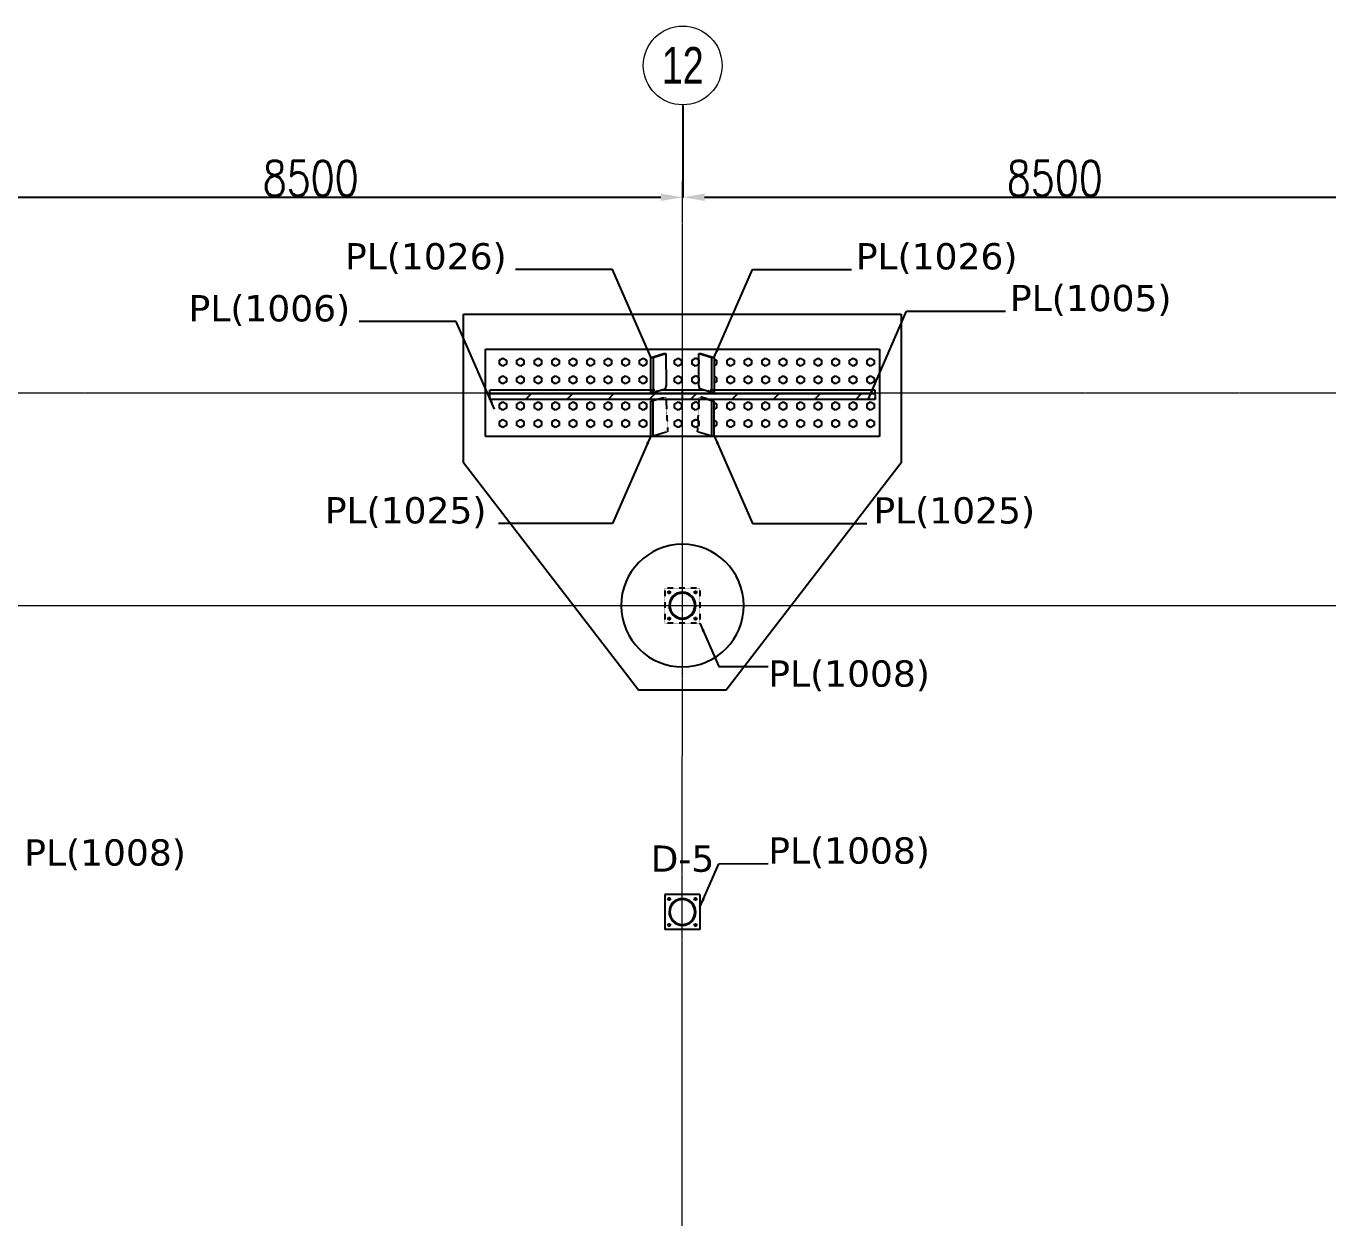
# Model space of a CAD drawing. Header units: millimetres. Extents: x -9024 to 102491, y -15825 to 35267.
# Drawn here: x 51843 to 66716, y 20935 to 34550 of the extents above; entities that cross this region are included whole.
import ezdxf
from ezdxf.enums import TextEntityAlignment as Align

# ---------------------------------------------------------------- set-up
doc = ezdxf.new("R2010")
doc.units = ezdxf.units.MM
for name, pattern in [('ACAD_ISO02W100', [15, 12, -3]), ('DXK_LINE_DOT2', [3.9198, 1.9599, -1.9599]), ('Grid Line', [3.33375, 1.905, -0.47625, 0.47625, -0.47625])]:
    doc.linetypes.add(name, pattern=pattern)
doc.layers.add('COTAS', color=8, linetype='Continuous')
doc.layers.add('TEXTO GENERAL', color=3, linetype='Continuous')
doc.layers.add('E_EJES', color=8, linetype='Continuous', lineweight=9)
doc.layers.add('E_EJES-1', color=8, linetype='Grid Line', lineweight=9)
doc.styles.add('CNI_COTAS', font='romans.shx', dxfattribs={"width": 0.8})
doc.styles.add('Swis721 LtCn BT_1', font='swisscl.ttf', dxfattribs={"height": 0.42})
doc.styles.add('TEXTO GENERAL', font='verdana.ttf', dxfattribs={"height": 0.9})
doc.dimstyles.new('1.3', dxfattribs={"dimscale": 0, "dimtxt": 25, "dimasz": 100, "dimexe": 4, "dimexo": 4, "dimgap": 9, "dimtad": 1, "dimdec": 0, "dimzin": 4, "dimdsep": 46, "dimtxsty": 'CNI_COTAS', "dimcen": 0, "dimclrd": 256, "dimclrt": 3, "dimadec": 0, "dimazin": 0, "dimtfac": 1, "dimtdec": 0, "dimtmove": 2, "dimatfit": 0, "dimfxl": 0.05, "dimtolj": 1, "dimtzin": 0, "dimarcsym": 0})
doc.dimstyles.new('1.5', dxfattribs={"dimscale": 0, "dimtxt": 400, "dimasz": 250, "dimexe": 4, "dimexo": 4, "dimgap": 15, "dimtad": 1, "dimdec": 0, "dimzin": 4, "dimdsep": 46, "dimtxsty": 'CNI_COTAS', "dimcen": 0, "dimclrd": 256, "dimclrt": 3, "dimadec": 0, "dimazin": 0, "dimtfac": 1, "dimtdec": 0, "dimtmove": 2, "dimatfit": 0, "dimfxl": 0.05, "dimtolj": 1, "dimtzin": 0, "dimarcsym": 0})

# ---------------------------------------------------------------- blocks, each defined once
blk = doc.blocks.new('Grid - CNI_NOMBRE EJES-372759-_26_00m_LOC COLUMNAS Y MUROS PISO 7')
at = {"layer": 'E_EJES'}
blk.add_circle((0, 0), 0.003, dxfattribs=at)
blk = doc.blocks.new('*D567')
at = {"layer": 'COTAS', "color": 0, "lineweight": -2, "transparency": 16777216}
for p, q in [((50845, 33646), (50845, 32590)), ((59345, 33641), (59345, 32590))]:
    blk.add_line(p, q, dxfattribs=at)
at = {"layer": 'COTAS', "lineweight": -2, "transparency": 16777216}
blk.add_line((51095, 32594), (59095, 32594), dxfattribs=at)
at = {"layer": 'COTAS', "transparency": 16777216}
for points in [[(51095, 32636), (51095, 32552), (50845, 32594)], [(59095, 32636), (59095, 32552), (59345, 32594)]]:
    blk.add_solid(points, dxfattribs=at)
at = {"layer": 'Defpoints', "color": 0, "transparency": 16777216}
for p in [(50845, 33650), (59345, 33645), (59345, 32594)]:
    blk.add_point(p, dxfattribs=at)
at = {"layer": 'COTAS', "color": 3, "transparency": 16777216, "insert": (55095, 32809), "char_height": 400, "attachment_point": 5, "style": 'CNI_COTAS'}
blk.add_mtext('\\A1;8500', dxfattribs=at)
blk = doc.blocks.new('*D568')
at = {"layer": 'COTAS', "color": 0, "lineweight": -2, "transparency": 16777216}
for p, q in [((59345, 33641), (59345, 32590)), ((67845, 33646), (67845, 32590))]:
    blk.add_line(p, q, dxfattribs=at)
at = {"layer": 'COTAS', "lineweight": -2, "transparency": 16777216}
blk.add_line((59595, 32594), (67595, 32594), dxfattribs=at)
at = {"layer": 'COTAS', "transparency": 16777216}
for points in [[(59595, 32636), (59595, 32552), (59345, 32594)], [(67595, 32636), (67595, 32552), (67845, 32594)]]:
    blk.add_solid(points, dxfattribs=at)
at = {"layer": 'Defpoints', "color": 0, "transparency": 16777216}
for p in [(59345, 33645), (67845, 33650), (67845, 32594)]:
    blk.add_point(p, dxfattribs=at)
at = {"layer": 'COTAS', "color": 3, "transparency": 16777216, "insert": (63595, 32809), "char_height": 400, "attachment_point": 5, "style": 'CNI_COTAS'}
blk.add_mtext('\\A1;8500', dxfattribs=at)

msp = doc.modelspace()

# ---------------------------------------------------------------- hatches: boundary and pattern name
at = {"linetype": 'Continuous'}
h = msp.add_hatch(dxfattribs=at)
h.set_pattern_fill('', scale=105, style=0, pattern_type=0)
h.set_pattern_definition([(45, (57141.58, 30348.73), (-235.732, 235.732), [])])
h.paths.add_polyline_path([(61541.6, 30348.7), (57141.6, 30348.7), (57141.6, 30338.3), (57143.9, 30284.5), (61539.2, 30284.5), (61541.6, 30338.3)])
h = msp.add_hatch(dxfattribs=at)
h.set_pattern_fill('', scale=105, style=0, pattern_type=0)
h.set_pattern_definition([(45, (59490.95, 27959.75), (-235.73, 235.73), [])])
h.paths.add_polyline_path([(59493.9, 27930), (59490.9, 27959.8), (59482.3, 27988.4), (59468.2, 28014.7), (59449.2, 28037.8), (59426.1, 28056.8), (59399.7, 28070.9), (59371.1, 28079.6), (59341.4, 28082.5), (59311.6, 28079.6), (59283, 28070.9), (59256.7, 28056.8), (59233.5, 28037.8), (59214.6, 28014.7), (59200.5, 27988.4), (59191.8, 27959.8), (59188.9, 27930), (59191.8, 27900.2), (59200.5, 27871.6), (59214.6, 27845.3), (59233.5, 27822.2), (59256.7, 27803.2), (59283, 27789.1), (59311.6, 27780.4), (59341.4, 27777.5), (59371.1, 27780.4), (59399.7, 27789.1), (59426.1, 27803.2), (59449.2, 27822.2), (59468.2, 27845.3), (59482.3, 27871.6), (59490.9, 27900.2)])
h.paths.add_polyline_path([(59473, 27875.5), (59459.9, 27850.8), (59442.1, 27829.2), (59420.5, 27811.5), (59395.9, 27798.3), (59369.2, 27790.2), (59341.4, 27787.5), (59313.6, 27790.2), (59286.8, 27798.3), (59262.2, 27811.5), (59240.6, 27829.2), (59222.9, 27850.8), (59209.7, 27875.5), (59201.6, 27902.2), (59198.9, 27930), (59201.6, 27957.8), (59209.7, 27984.5), (59222.9, 28009.2), (59240.6, 28030.8), (59262.2, 28048.5), (59286.8, 28061.7), (59313.6, 28069.8), (59341.4, 28072.5), (59369.2, 28069.8), (59395.9, 28061.7), (59420.5, 28048.5), (59442.1, 28030.8), (59459.9, 28009.2), (59473, 27984.5), (59481.1, 27957.8), (59483.9, 27930), (59481.1, 27902.2)])
h = msp.add_hatch(color=96, dxfattribs=at)
h.paths.add_polyline_path([(59493.8, 24430), (59490.9, 24459.8), (59482.2, 24488.4), (59468.1, 24514.7), (59449.1, 24537.8), (59426, 24556.8), (59399.6, 24570.9), (59371, 24579.6), (59341.3, 24582.5), (59311.5, 24579.6), (59282.9, 24570.9), (59256.6, 24556.8), (59233.4, 24537.8), (59214.5, 24514.7), (59200.4, 24488.4), (59191.7, 24459.8), (59188.8, 24430), (59191.7, 24400.2), (59200.4, 24371.6), (59214.5, 24345.3), (59233.4, 24322.2), (59256.6, 24303.2), (59282.9, 24289.1), (59311.5, 24280.4), (59341.3, 24277.5), (59371, 24280.4), (59399.6, 24289.1), (59426, 24303.2), (59449.1, 24322.2), (59468.1, 24345.3), (59482.2, 24371.6), (59490.9, 24400.2)])
h.paths.add_polyline_path([(59472.9, 24375.5), (59459.8, 24350.8), (59442, 24329.2), (59420.4, 24311.5), (59395.8, 24298.3), (59369.1, 24290.2), (59341.3, 24287.5), (59313.5, 24290.2), (59286.7, 24298.3), (59262.1, 24311.5), (59240.5, 24329.2), (59222.8, 24350.8), (59209.6, 24375.5), (59201.5, 24402.2), (59198.8, 24430), (59201.5, 24457.8), (59209.6, 24484.5), (59222.8, 24509.2), (59240.5, 24530.8), (59262.1, 24548.5), (59286.7, 24561.7), (59313.5, 24569.8), (59341.3, 24572.5), (59369.1, 24569.8), (59395.8, 24561.7), (59420.4, 24548.5), (59442, 24530.8), (59459.8, 24509.2), (59472.9, 24484.5), (59481, 24457.8), (59483.8, 24430), (59481, 24402.2)])

# ---------------------------------------------------------------- linework, layer by layer
at = {"color": 2, "linetype": 'Continuous'}
for p, q in [((56841.6, 29560), (56841.6, 31260)), ((56841.6, 31260), (61841.2, 31260)), ((61841.2, 31260), (61841.2, 29560)), ((57091.6, 29860), (57091.6, 30860)), ((57091.6, 30860), (61591.6, 30860)), ((58979.2, 30764.9), (59129.3, 30808.7)), ((59005.3, 30765.5), (59153.2, 30808.7)), ((59129.3, 30808.7), (59153.2, 30808.7)), ((59153.2, 30808.7), (59154, 30448.7)), ((59528.8, 30448.7), (59529.5, 30808.7)), ((59529.5, 30808.7), (59553.5, 30808.7)), ((59529.5, 30808.7), (59677.4, 30765.5)), ((59553.5, 30808.7), (59703.5, 30764.9)), ((61591.6, 30860), (61591.6, 29860)), ((58979.2, 30764.9), (59005.3, 30765.5)), ((58979.3, 30364.4), (58979.2, 30764.9)), ((59005.3, 30765.5), (59005.5, 30365.1)), ((59677.3, 30365.1), (59677.4, 30765.5)), ((59677.4, 30765.5), (59703.5, 30764.9)), ((59703.5, 30764.9), (59703.4, 30364.4)), ((57141.6, 30348.7), (57141.6, 30391.9)), ((58979.3, 30391.9), (57141.6, 30391.9)), ((57141.6, 30338.3), (57141.6, 30348.7)), ((61541.6, 30348.7), (57141.6, 30348.7)), ((59005.5, 30365.1), (58979.3, 30364.4)), ((59005.5, 30365.1), (59142.5, 30405.3)), ((59586, 30391.9), (59096.8, 30391.9)), ((59154, 30448.7), (59142.5, 30405.3)), ((59540.3, 30405.3), (59528.8, 30448.7)), ((59677.3, 30365.1), (59540.3, 30405.3)), ((59703.4, 30364.4), (59677.3, 30365.1)), ((61541.6, 30391.9), (59703.4, 30391.9)), ((61541.6, 30348.7), (61541.6, 30391.9)), ((61541.6, 30338.3), (61541.6, 30348.7)), ((57141.6, 30284.9), (57141.6, 30338.3)), ((57143.9, 30284.5), (57141.6, 30338.3)), ((57143.9, 30284.5), (57141.6, 30284.9)), ((61539.2, 30284.5), (57143.9, 30284.5)), ((59037.9, 30284.5), (58979.4, 30267)), ((58979.4, 30267), (59005.5, 30267.6)), ((58979.4, 29865.5), (58979.4, 30267)), ((59061.8, 30284.5), (59005.5, 30267.6)), ((59005.5, 29866.1), (59005.5, 30267.6)), ((59154.5, 30284.5), (59157.2, 30226.8)), ((59528.2, 30284.5), (59525.6, 30226.8)), ((59677.3, 30267.6), (59620.9, 30284.5)), ((59703.4, 30267), (59644.8, 30284.5)), ((59677.3, 29866.1), (59677.3, 30267.6)), ((59677.3, 30267.6), (59703.4, 30267)), ((59703.4, 29865.5), (59703.4, 30267)), ((61541.6, 30338.3), (61539.2, 30284.5)), ((61541.6, 30284.9), (61539.2, 30284.5)), ((61541.6, 30338.3), (61541.6, 30284.9)), ((59157.2, 29911.5), (59005.5, 29866.1)), ((59677.3, 29866.1), (59525.6, 29911.5)), ((61591.6, 29860), (57091.6, 29860)), ((58979.4, 29865.5), (59005.5, 29866.1)), ((59677.3, 29866.1), (59703.4, 29865.5)), ((58841.4, 26963), (56841.6, 29560)), ((61841.2, 29560), (59841.4, 26963)), ((59841.4, 26963), (58841.4, 26963)), ((59541.3, 24630), (59141.3, 24630)), ((59141.3, 24630), (59141.3, 24230)), ((59541.3, 24630), (59541.3, 24230)), ((59541.3, 24230), (59141.3, 24230))]:
    msp.add_line(p, q, dxfattribs=at)
at = {"color": 7, "linetype": 'DXK_LINE_DOT2'}
for p, q in [((57091.6, 29860), (57091.6, 30860)), ((57091.6, 30860), (61591.6, 30860)), ((61591.6, 30860), (61591.6, 29860)), ((59096.8, 30391.9), (58979.3, 30391.9)), ((59703.4, 30391.9), (59586, 30391.9)), ((59129.4, 30311.8), (59037.9, 30284.5)), ((59153.3, 30311.8), (59061.8, 30284.5)), ((59153.3, 30311.8), (59129.4, 30311.8)), ((59153.3, 30311.8), (59154.5, 30284.5)), ((59157.2, 30226.8), (59171.5, 29915.8)), ((59525.6, 30226.8), (59511.2, 29915.8)), ((59529.5, 30311.8), (59528.2, 30284.5)), ((59553.4, 30311.8), (59529.5, 30311.8)), ((59620.9, 30284.5), (59529.5, 30311.8)), ((59644.8, 30284.5), (59553.4, 30311.8)), ((59171.5, 29915.8), (59157.2, 29911.5)), ((59525.6, 29911.5), (59511.2, 29915.8)), ((61591.6, 29860), (57091.6, 29860)), ((59541.4, 28130), (59141.4, 28130)), ((59141.4, 28130), (59141.4, 27730)), ((59541.4, 28130), (59541.4, 27730)), ((59541.4, 27730), (59141.4, 27730))]:
    msp.add_line(p, q, dxfattribs=at)
at = {"color": 7, "linetype": 'Continuous'}
for p, q in [((57251.6, 30733.1), (57291.6, 30756.2)), ((57251.6, 30686.9), (57251.6, 30733.1)), ((57291.6, 30663.8), (57251.6, 30686.9)), ((57291.6, 30756.2), (57331.6, 30733.1)), ((57331.6, 30686.9), (57291.6, 30663.8)), ((57331.6, 30733.1), (57331.6, 30686.9)), ((57451.6, 30733.1), (57491.6, 30756.2)), ((57451.6, 30686.9), (57451.6, 30733.1)), ((57491.6, 30663.8), (57451.6, 30686.9)), ((57491.6, 30756.2), (57531.6, 30733.1)), ((57531.6, 30686.9), (57491.6, 30663.8)), ((57531.6, 30733.1), (57531.6, 30686.9)), ((57651.6, 30733.1), (57691.6, 30756.2)), ((57651.6, 30686.9), (57651.6, 30733.1)), ((57691.6, 30663.8), (57651.6, 30686.9)), ((57691.6, 30756.2), (57731.6, 30733.1)), ((57731.6, 30686.9), (57691.6, 30663.8)), ((57731.6, 30733.1), (57731.6, 30686.9)), ((57851.6, 30733.1), (57891.6, 30756.2)), ((57851.6, 30686.9), (57851.6, 30733.1)), ((57891.6, 30663.8), (57851.6, 30686.9)), ((57891.6, 30756.2), (57931.6, 30733.1)), ((57931.6, 30686.9), (57891.6, 30663.8)), ((57931.6, 30733.1), (57931.6, 30686.9)), ((58051.6, 30733.1), (58091.6, 30756.2)), ((58051.6, 30686.9), (58051.6, 30733.1)), ((58091.6, 30663.8), (58051.6, 30686.9)), ((58091.6, 30756.2), (58131.6, 30733.1)), ((58131.6, 30686.9), (58091.6, 30663.8)), ((58131.6, 30733.1), (58131.6, 30686.9)), ((58251.6, 30733.1), (58291.6, 30756.2)), ((58251.6, 30686.9), (58251.6, 30733.1)), ((58291.6, 30663.8), (58251.6, 30686.9)), ((58291.6, 30756.2), (58331.6, 30733.1)), ((58331.6, 30686.9), (58291.6, 30663.8)), ((58331.6, 30733.1), (58331.6, 30686.9)), ((58451.6, 30733.1), (58491.6, 30756.2)), ((58451.6, 30686.9), (58451.6, 30733.1)), ((58491.6, 30663.8), (58451.6, 30686.9)), ((58491.6, 30756.2), (58531.6, 30733.1)), ((58531.6, 30686.9), (58491.6, 30663.8)), ((58531.6, 30733.1), (58531.6, 30686.9)), ((58651.6, 30733.1), (58691.6, 30756.2)), ((58651.6, 30686.9), (58651.6, 30733.1)), ((58691.6, 30663.8), (58651.6, 30686.9)), ((58691.6, 30756.2), (58731.6, 30733.1)), ((58731.6, 30686.9), (58691.6, 30663.8)), ((58731.6, 30733.1), (58731.6, 30686.9)), ((58851.6, 30733.1), (58891.6, 30756.2)), ((58851.6, 30686.9), (58851.6, 30733.1)), ((58891.6, 30663.8), (58851.6, 30686.9)), ((58891.6, 30756.2), (58931.6, 30733.1)), ((58931.6, 30686.9), (58891.6, 30663.8)), ((58931.6, 30733.1), (58931.6, 30686.9)), ((59251.6, 30733.1), (59291.6, 30756.2)), ((59251.6, 30686.9), (59251.6, 30733.1)), ((59291.6, 30663.8), (59251.6, 30686.9)), ((59291.6, 30756.2), (59331.6, 30733.1)), ((59331.6, 30686.9), (59291.6, 30663.8)), ((59331.6, 30733.1), (59331.6, 30686.9)), ((59451.6, 30733.1), (59491.6, 30756.2)), ((59451.6, 30686.9), (59451.6, 30733.1)), ((59491.6, 30663.8), (59451.6, 30686.9)), ((59531.6, 30733.1), (59491.6, 30756.2)), ((59531.6, 30686.9), (59491.6, 30663.8)), ((59531.6, 30686.9), (59531.6, 30733.1)), ((59703.5, 30749.3), (59731.6, 30733.1)), ((59731.6, 30686.9), (59703.5, 30670.7)), ((59731.6, 30733.1), (59731.6, 30686.9)), ((59851.6, 30733.1), (59891.6, 30756.2)), ((59851.6, 30686.9), (59851.6, 30733.1)), ((59891.6, 30663.8), (59851.6, 30686.9)), ((59891.6, 30756.2), (59931.6, 30733.1)), ((59931.6, 30686.9), (59891.6, 30663.8)), ((59931.6, 30733.1), (59931.6, 30686.9)), ((60051.6, 30733.1), (60091.6, 30756.2)), ((60051.6, 30686.9), (60051.6, 30733.1)), ((60091.6, 30663.8), (60051.6, 30686.9)), ((60091.6, 30756.2), (60131.6, 30733.1)), ((60131.6, 30686.9), (60091.6, 30663.8)), ((60131.6, 30733.1), (60131.6, 30686.9)), ((60251.6, 30733.1), (60291.6, 30756.2)), ((60251.6, 30686.9), (60251.6, 30733.1)), ((60291.6, 30663.8), (60251.6, 30686.9)), ((60291.6, 30756.2), (60331.6, 30733.1)), ((60331.6, 30686.9), (60291.6, 30663.8)), ((60331.6, 30733.1), (60331.6, 30686.9)), ((60451.6, 30733.1), (60491.6, 30756.2)), ((60451.6, 30686.9), (60451.6, 30733.1)), ((60491.6, 30663.8), (60451.6, 30686.9)), ((60491.6, 30756.2), (60531.6, 30733.1)), ((60531.6, 30686.9), (60491.6, 30663.8)), ((60531.6, 30733.1), (60531.6, 30686.9)), ((60651.6, 30733.1), (60691.6, 30756.2)), ((60651.6, 30686.9), (60651.6, 30733.1)), ((60691.6, 30663.8), (60651.6, 30686.9)), ((60691.6, 30756.2), (60731.6, 30733.1)), ((60731.6, 30686.9), (60691.6, 30663.8)), ((60731.6, 30733.1), (60731.6, 30686.9)), ((60851.6, 30733.1), (60891.6, 30756.2)), ((60851.6, 30686.9), (60851.6, 30733.1)), ((60891.6, 30663.8), (60851.6, 30686.9)), ((60891.6, 30756.2), (60931.6, 30733.1)), ((60931.6, 30686.9), (60891.6, 30663.8)), ((60931.6, 30733.1), (60931.6, 30686.9)), ((61051.6, 30733.1), (61091.6, 30756.2)), ((61051.6, 30686.9), (61051.6, 30733.1)), ((61091.6, 30663.8), (61051.6, 30686.9)), ((61091.6, 30756.2), (61131.6, 30733.1)), ((61131.6, 30686.9), (61091.6, 30663.8)), ((61131.6, 30733.1), (61131.6, 30686.9)), ((61251.6, 30733.1), (61291.6, 30756.2)), ((61251.6, 30686.9), (61251.6, 30733.1)), ((61291.6, 30663.8), (61251.6, 30686.9)), ((61291.6, 30756.2), (61331.6, 30733.1)), ((61331.6, 30686.9), (61291.6, 30663.8)), ((61331.6, 30733.1), (61331.6, 30686.9)), ((61451.6, 30733.1), (61491.6, 30756.2)), ((61451.6, 30686.9), (61451.6, 30733.1)), ((61491.6, 30663.8), (61451.6, 30686.9)), ((61491.6, 30756.2), (61531.6, 30733.1)), ((61531.6, 30686.9), (61491.6, 30663.8)), ((61531.6, 30733.1), (61531.6, 30686.9)), ((57251.6, 30533.1), (57291.6, 30556.2)), ((57251.6, 30486.9), (57251.6, 30533.1)), ((57291.6, 30556.2), (57331.6, 30533.1)), ((57331.6, 30533.1), (57331.6, 30486.9)), ((57451.6, 30533.1), (57491.6, 30556.2)), ((57451.6, 30486.9), (57451.6, 30533.1)), ((57491.6, 30556.2), (57531.6, 30533.1)), ((57531.6, 30533.1), (57531.6, 30486.9)), ((57651.6, 30533.1), (57691.6, 30556.2)), ((57651.6, 30486.9), (57651.6, 30533.1)), ((57691.6, 30556.2), (57731.6, 30533.1)), ((57731.6, 30533.1), (57731.6, 30486.9)), ((57851.6, 30533.1), (57891.6, 30556.2)), ((57851.6, 30486.9), (57851.6, 30533.1)), ((57891.6, 30556.2), (57931.6, 30533.1)), ((57931.6, 30533.1), (57931.6, 30486.9)), ((58051.6, 30533.1), (58091.6, 30556.2)), ((58051.6, 30486.9), (58051.6, 30533.1)), ((58091.6, 30556.2), (58131.6, 30533.1)), ((58131.6, 30533.1), (58131.6, 30486.9)), ((58251.6, 30533.1), (58291.6, 30556.2)), ((58251.6, 30486.9), (58251.6, 30533.1)), ((58291.6, 30556.2), (58331.6, 30533.1)), ((58331.6, 30533.1), (58331.6, 30486.9)), ((58451.6, 30533.1), (58491.6, 30556.2)), ((58451.6, 30486.9), (58451.6, 30533.1)), ((58491.6, 30556.2), (58531.6, 30533.1)), ((58531.6, 30533.1), (58531.6, 30486.9)), ((58651.6, 30533.1), (58691.6, 30556.2)), ((58651.6, 30486.9), (58651.6, 30533.1)), ((58691.6, 30556.2), (58731.6, 30533.1)), ((58731.6, 30533.1), (58731.6, 30486.9)), ((58851.6, 30533.1), (58891.6, 30556.2)), ((58851.6, 30486.9), (58851.6, 30533.1)), ((58891.6, 30556.2), (58931.6, 30533.1)), ((58931.6, 30533.1), (58931.6, 30486.9)), ((59251.6, 30533.1), (59291.6, 30556.2)), ((59251.6, 30486.9), (59251.6, 30533.1)), ((59291.6, 30556.2), (59331.6, 30533.1)), ((59331.6, 30533.1), (59331.6, 30486.9)), ((59451.6, 30533.1), (59491.6, 30556.2)), ((59451.6, 30486.9), (59451.6, 30533.1)), ((59531.6, 30533.1), (59491.6, 30556.2)), ((59531.6, 30486.9), (59531.6, 30533.1)), ((59703.5, 30549.3), (59731.6, 30533.1)), ((59731.6, 30533.1), (59731.6, 30486.9)), ((59851.6, 30533.1), (59891.6, 30556.2)), ((59851.6, 30486.9), (59851.6, 30533.1)), ((59891.6, 30556.2), (59931.6, 30533.1)), ((59931.6, 30533.1), (59931.6, 30486.9)), ((60051.6, 30533.1), (60091.6, 30556.2)), ((60051.6, 30486.9), (60051.6, 30533.1)), ((60091.6, 30556.2), (60131.6, 30533.1)), ((60131.6, 30533.1), (60131.6, 30486.9)), ((60251.6, 30533.1), (60291.6, 30556.2)), ((60251.6, 30486.9), (60251.6, 30533.1)), ((60291.6, 30556.2), (60331.6, 30533.1)), ((60331.6, 30533.1), (60331.6, 30486.9)), ((60451.6, 30533.1), (60491.6, 30556.2)), ((60451.6, 30486.9), (60451.6, 30533.1)), ((60491.6, 30556.2), (60531.6, 30533.1)), ((60531.6, 30533.1), (60531.6, 30486.9)), ((60651.6, 30533.1), (60691.6, 30556.2)), ((60651.6, 30486.9), (60651.6, 30533.1)), ((60691.6, 30556.2), (60731.6, 30533.1)), ((60731.6, 30533.1), (60731.6, 30486.9)), ((60851.6, 30533.1), (60891.6, 30556.2)), ((60851.6, 30486.9), (60851.6, 30533.1)), ((60891.6, 30556.2), (60931.6, 30533.1)), ((60931.6, 30533.1), (60931.6, 30486.9)), ((61051.6, 30533.1), (61091.6, 30556.2)), ((61051.6, 30486.9), (61051.6, 30533.1)), ((61091.6, 30556.2), (61131.6, 30533.1)), ((61131.6, 30533.1), (61131.6, 30486.9)), ((61251.6, 30533.1), (61291.6, 30556.2)), ((61251.6, 30486.9), (61251.6, 30533.1)), ((61291.6, 30556.2), (61331.6, 30533.1)), ((61331.6, 30533.1), (61331.6, 30486.9)), ((61451.6, 30533.1), (61491.6, 30556.2)), ((61451.6, 30486.9), (61451.6, 30533.1)), ((61491.6, 30556.2), (61531.6, 30533.1)), ((61531.6, 30533.1), (61531.6, 30486.9)), ((57291.6, 30463.8), (57251.6, 30486.9)), ((57331.6, 30486.9), (57291.6, 30463.8)), ((57491.6, 30463.8), (57451.6, 30486.9)), ((57531.6, 30486.9), (57491.6, 30463.8)), ((57691.6, 30463.8), (57651.6, 30486.9)), ((57731.6, 30486.9), (57691.6, 30463.8)), ((57891.6, 30463.8), (57851.6, 30486.9)), ((57931.6, 30486.9), (57891.6, 30463.8)), ((58091.6, 30463.8), (58051.6, 30486.9)), ((58131.6, 30486.9), (58091.6, 30463.8)), ((58291.6, 30463.8), (58251.6, 30486.9)), ((58331.6, 30486.9), (58291.6, 30463.8)), ((58491.6, 30463.8), (58451.6, 30486.9)), ((58531.6, 30486.9), (58491.6, 30463.8)), ((58691.6, 30463.8), (58651.6, 30486.9)), ((58731.6, 30486.9), (58691.6, 30463.8)), ((58891.6, 30463.8), (58851.6, 30486.9)), ((58931.6, 30486.9), (58891.6, 30463.8)), ((59291.6, 30463.8), (59251.6, 30486.9)), ((59331.6, 30486.9), (59291.6, 30463.8)), ((59491.6, 30463.8), (59451.6, 30486.9)), ((59531.6, 30486.9), (59491.6, 30463.8)), ((59731.6, 30486.9), (59703.5, 30470.7)), ((59891.6, 30463.8), (59851.6, 30486.9)), ((59931.6, 30486.9), (59891.6, 30463.8)), ((60091.6, 30463.8), (60051.6, 30486.9)), ((60131.6, 30486.9), (60091.6, 30463.8)), ((60291.6, 30463.8), (60251.6, 30486.9)), ((60331.6, 30486.9), (60291.6, 30463.8)), ((60491.6, 30463.8), (60451.6, 30486.9)), ((60531.6, 30486.9), (60491.6, 30463.8)), ((60691.6, 30463.8), (60651.6, 30486.9)), ((60731.6, 30486.9), (60691.6, 30463.8)), ((60891.6, 30463.8), (60851.6, 30486.9)), ((60931.6, 30486.9), (60891.6, 30463.8)), ((61091.6, 30463.8), (61051.6, 30486.9)), ((61131.6, 30486.9), (61091.6, 30463.8)), ((61291.6, 30463.8), (61251.6, 30486.9)), ((61331.6, 30486.9), (61291.6, 30463.8)), ((61491.6, 30463.8), (61451.6, 30486.9)), ((61531.6, 30486.9), (61491.6, 30463.8)), ((57251.6, 30233.1), (57291.6, 30256.2)), ((57251.6, 30186.9), (57251.6, 30233.1)), ((57291.6, 30256.2), (57331.6, 30233.1)), ((57331.6, 30233.1), (57331.6, 30186.9)), ((57451.6, 30233.1), (57491.6, 30256.2)), ((57451.6, 30186.9), (57451.6, 30233.1)), ((57491.6, 30256.2), (57531.6, 30233.1)), ((57531.6, 30233.1), (57531.6, 30186.9)), ((57651.6, 30233.1), (57691.6, 30256.2)), ((57651.6, 30186.9), (57651.6, 30233.1)), ((57691.6, 30256.2), (57731.6, 30233.1)), ((57731.6, 30233.1), (57731.6, 30186.9)), ((57851.6, 30233.1), (57891.6, 30256.2)), ((57851.6, 30186.9), (57851.6, 30233.1)), ((57891.6, 30256.2), (57931.6, 30233.1)), ((57931.6, 30233.1), (57931.6, 30186.9)), ((58051.6, 30233.1), (58091.6, 30256.2)), ((58051.6, 30186.9), (58051.6, 30233.1)), ((58091.6, 30256.2), (58131.6, 30233.1)), ((58131.6, 30233.1), (58131.6, 30186.9)), ((58251.6, 30233.1), (58291.6, 30256.2)), ((58251.6, 30186.9), (58251.6, 30233.1)), ((58291.6, 30256.2), (58331.6, 30233.1)), ((58331.6, 30233.1), (58331.6, 30186.9)), ((58451.6, 30233.1), (58491.6, 30256.2)), ((58451.6, 30186.9), (58451.6, 30233.1)), ((58491.6, 30256.2), (58531.6, 30233.1)), ((58531.6, 30233.1), (58531.6, 30186.9)), ((58651.6, 30233.1), (58691.6, 30256.2)), ((58651.6, 30186.9), (58651.6, 30233.1)), ((58691.6, 30256.2), (58731.6, 30233.1)), ((58731.6, 30233.1), (58731.6, 30186.9)), ((58851.6, 30233.1), (58891.6, 30256.2)), ((58851.6, 30186.9), (58851.6, 30233.1)), ((58891.6, 30256.2), (58931.6, 30233.1)), ((58931.6, 30233.1), (58931.6, 30186.9)), ((59251.6, 30233.1), (59291.6, 30256.2)), ((59251.6, 30186.9), (59251.6, 30233.1)), ((59291.6, 30256.2), (59331.6, 30233.1)), ((59331.6, 30233.1), (59331.6, 30186.9)), ((59451.6, 30233.1), (59491.6, 30256.2)), ((59451.6, 30186.9), (59451.6, 30233.1)), ((59531.6, 30233.1), (59491.6, 30256.2)), ((59531.6, 30186.9), (59531.6, 30233.1)), ((59703.4, 30249.4), (59731.6, 30233.1)), ((59731.6, 30233.1), (59731.6, 30186.9)), ((59851.6, 30233.1), (59891.6, 30256.2)), ((59851.6, 30186.9), (59851.6, 30233.1)), ((59891.6, 30256.2), (59931.6, 30233.1)), ((59931.6, 30233.1), (59931.6, 30186.9)), ((60051.6, 30233.1), (60091.6, 30256.2)), ((60051.6, 30186.9), (60051.6, 30233.1)), ((60091.6, 30256.2), (60131.6, 30233.1)), ((60131.6, 30233.1), (60131.6, 30186.9)), ((60251.6, 30233.1), (60291.6, 30256.2)), ((60251.6, 30186.9), (60251.6, 30233.1)), ((60291.6, 30256.2), (60331.6, 30233.1)), ((60331.6, 30233.1), (60331.6, 30186.9)), ((60451.6, 30233.1), (60491.6, 30256.2)), ((60451.6, 30186.9), (60451.6, 30233.1)), ((60491.6, 30256.2), (60531.6, 30233.1)), ((60531.6, 30233.1), (60531.6, 30186.9)), ((60651.6, 30233.1), (60691.6, 30256.2)), ((60651.6, 30186.9), (60651.6, 30233.1)), ((60691.6, 30256.2), (60731.6, 30233.1)), ((60731.6, 30233.1), (60731.6, 30186.9)), ((60851.6, 30233.1), (60891.6, 30256.2)), ((60851.6, 30186.9), (60851.6, 30233.1)), ((60891.6, 30256.2), (60931.6, 30233.1)), ((60931.6, 30233.1), (60931.6, 30186.9)), ((61051.6, 30233.1), (61091.6, 30256.2)), ((61051.6, 30186.9), (61051.6, 30233.1)), ((61091.6, 30256.2), (61131.6, 30233.1)), ((61131.6, 30233.1), (61131.6, 30186.9)), ((61251.6, 30233.1), (61291.6, 30256.2)), ((61251.6, 30186.9), (61251.6, 30233.1)), ((61291.6, 30256.2), (61331.6, 30233.1)), ((61331.6, 30233.1), (61331.6, 30186.9)), ((61451.6, 30233.1), (61491.6, 30256.2)), ((61451.6, 30186.9), (61451.6, 30233.1)), ((61491.6, 30256.2), (61531.6, 30233.1)), ((61531.6, 30233.1), (61531.6, 30186.9)), ((57291.6, 30163.8), (57251.6, 30186.9)), ((57251.6, 30033.1), (57291.6, 30056.2)), ((57331.6, 30186.9), (57291.6, 30163.8)), ((57291.6, 30056.2), (57331.6, 30033.1)), ((57491.6, 30163.8), (57451.6, 30186.9)), ((57451.6, 30033.1), (57491.6, 30056.2)), ((57531.6, 30186.9), (57491.6, 30163.8)), ((57491.6, 30056.2), (57531.6, 30033.1)), ((57691.6, 30163.8), (57651.6, 30186.9)), ((57651.6, 30033.1), (57691.6, 30056.2)), ((57731.6, 30186.9), (57691.6, 30163.8)), ((57691.6, 30056.2), (57731.6, 30033.1)), ((57891.6, 30163.8), (57851.6, 30186.9)), ((57851.6, 30033.1), (57891.6, 30056.2)), ((57931.6, 30186.9), (57891.6, 30163.8)), ((57891.6, 30056.2), (57931.6, 30033.1)), ((58091.6, 30163.8), (58051.6, 30186.9)), ((58051.6, 30033.1), (58091.6, 30056.2)), ((58131.6, 30186.9), (58091.6, 30163.8)), ((58091.6, 30056.2), (58131.6, 30033.1)), ((58291.6, 30163.8), (58251.6, 30186.9)), ((58251.6, 30033.1), (58291.6, 30056.2)), ((58331.6, 30186.9), (58291.6, 30163.8)), ((58291.6, 30056.2), (58331.6, 30033.1)), ((58491.6, 30163.8), (58451.6, 30186.9)), ((58451.6, 30033.1), (58491.6, 30056.2)), ((58531.6, 30186.9), (58491.6, 30163.8)), ((58491.6, 30056.2), (58531.6, 30033.1)), ((58691.6, 30163.8), (58651.6, 30186.9)), ((58651.6, 30033.1), (58691.6, 30056.2)), ((58731.6, 30186.9), (58691.6, 30163.8)), ((58691.6, 30056.2), (58731.6, 30033.1)), ((58891.6, 30163.8), (58851.6, 30186.9)), ((58851.6, 30033.1), (58891.6, 30056.2)), ((58931.6, 30186.9), (58891.6, 30163.8)), ((58891.6, 30056.2), (58931.6, 30033.1)), ((59291.6, 30163.8), (59251.6, 30186.9)), ((59251.6, 30033.1), (59291.6, 30056.2)), ((59331.6, 30186.9), (59291.6, 30163.8)), ((59291.6, 30056.2), (59331.6, 30033.1)), ((59491.6, 30163.8), (59451.6, 30186.9)), ((59451.6, 30033.1), (59491.6, 30056.2)), ((59531.6, 30186.9), (59491.6, 30163.8)), ((59531.6, 30033.1), (59491.6, 30056.2)), ((59731.6, 30186.9), (59703.4, 30170.6)), ((59703.4, 30049.4), (59731.6, 30033.1)), ((59891.6, 30163.8), (59851.6, 30186.9)), ((59851.6, 30033.1), (59891.6, 30056.2)), ((59931.6, 30186.9), (59891.6, 30163.8)), ((59891.6, 30056.2), (59931.6, 30033.1)), ((60091.6, 30163.8), (60051.6, 30186.9)), ((60051.6, 30033.1), (60091.6, 30056.2)), ((60131.6, 30186.9), (60091.6, 30163.8)), ((60091.6, 30056.2), (60131.6, 30033.1)), ((60291.6, 30163.8), (60251.6, 30186.9)), ((60251.6, 30033.1), (60291.6, 30056.2)), ((60331.6, 30186.9), (60291.6, 30163.8)), ((60291.6, 30056.2), (60331.6, 30033.1)), ((60491.6, 30163.8), (60451.6, 30186.9)), ((60451.6, 30033.1), (60491.6, 30056.2)), ((60531.6, 30186.9), (60491.6, 30163.8)), ((60491.6, 30056.2), (60531.6, 30033.1)), ((60691.6, 30163.8), (60651.6, 30186.9)), ((60651.6, 30033.1), (60691.6, 30056.2)), ((60731.6, 30186.9), (60691.6, 30163.8)), ((60691.6, 30056.2), (60731.6, 30033.1)), ((60891.6, 30163.8), (60851.6, 30186.9)), ((60851.6, 30033.1), (60891.6, 30056.2)), ((60931.6, 30186.9), (60891.6, 30163.8)), ((60891.6, 30056.2), (60931.6, 30033.1)), ((61091.6, 30163.8), (61051.6, 30186.9)), ((61051.6, 30033.1), (61091.6, 30056.2)), ((61131.6, 30186.9), (61091.6, 30163.8)), ((61091.6, 30056.2), (61131.6, 30033.1)), ((61291.6, 30163.8), (61251.6, 30186.9)), ((61251.6, 30033.1), (61291.6, 30056.2)), ((61331.6, 30186.9), (61291.6, 30163.8)), ((61291.6, 30056.2), (61331.6, 30033.1)), ((61491.6, 30163.8), (61451.6, 30186.9)), ((61451.6, 30033.1), (61491.6, 30056.2)), ((61531.6, 30186.9), (61491.6, 30163.8)), ((61491.6, 30056.2), (61531.6, 30033.1)), ((57251.6, 29986.9), (57251.6, 30033.1)), ((57291.6, 29963.8), (57251.6, 29986.9)), ((57331.6, 29986.9), (57291.6, 29963.8)), ((57331.6, 30033.1), (57331.6, 29986.9)), ((57451.6, 29986.9), (57451.6, 30033.1)), ((57491.6, 29963.8), (57451.6, 29986.9)), ((57531.6, 29986.9), (57491.6, 29963.8)), ((57531.6, 30033.1), (57531.6, 29986.9)), ((57651.6, 29986.9), (57651.6, 30033.1)), ((57691.6, 29963.8), (57651.6, 29986.9)), ((57731.6, 29986.9), (57691.6, 29963.8)), ((57731.6, 30033.1), (57731.6, 29986.9)), ((57851.6, 29986.9), (57851.6, 30033.1)), ((57891.6, 29963.8), (57851.6, 29986.9)), ((57931.6, 29986.9), (57891.6, 29963.8)), ((57931.6, 30033.1), (57931.6, 29986.9)), ((58051.6, 29986.9), (58051.6, 30033.1)), ((58091.6, 29963.8), (58051.6, 29986.9)), ((58131.6, 29986.9), (58091.6, 29963.8)), ((58131.6, 30033.1), (58131.6, 29986.9)), ((58251.6, 29986.9), (58251.6, 30033.1)), ((58291.6, 29963.8), (58251.6, 29986.9)), ((58331.6, 29986.9), (58291.6, 29963.8)), ((58331.6, 30033.1), (58331.6, 29986.9)), ((58451.6, 29986.9), (58451.6, 30033.1)), ((58491.6, 29963.8), (58451.6, 29986.9)), ((58531.6, 29986.9), (58491.6, 29963.8)), ((58531.6, 30033.1), (58531.6, 29986.9)), ((58651.6, 29986.9), (58651.6, 30033.1)), ((58691.6, 29963.8), (58651.6, 29986.9)), ((58731.6, 29986.9), (58691.6, 29963.8)), ((58731.6, 30033.1), (58731.6, 29986.9)), ((58851.6, 29986.9), (58851.6, 30033.1)), ((58891.6, 29963.8), (58851.6, 29986.9)), ((58931.6, 29986.9), (58891.6, 29963.8)), ((58931.6, 30033.1), (58931.6, 29986.9)), ((59251.6, 29986.9), (59251.6, 30033.1)), ((59291.6, 29963.8), (59251.6, 29986.9)), ((59331.6, 29986.9), (59291.6, 29963.8)), ((59331.6, 30033.1), (59331.6, 29986.9)), ((59451.6, 29986.9), (59451.6, 30033.1)), ((59491.6, 29963.8), (59451.6, 29986.9)), ((59531.6, 29986.9), (59491.6, 29963.8)), ((59531.6, 29986.9), (59531.6, 30033.1)), ((59731.6, 29986.9), (59703.4, 29970.6)), ((59731.6, 30033.1), (59731.6, 29986.9)), ((59851.6, 29986.9), (59851.6, 30033.1)), ((59891.6, 29963.8), (59851.6, 29986.9)), ((59931.6, 29986.9), (59891.6, 29963.8)), ((59931.6, 30033.1), (59931.6, 29986.9)), ((60051.6, 29986.9), (60051.6, 30033.1)), ((60091.6, 29963.8), (60051.6, 29986.9)), ((60131.6, 29986.9), (60091.6, 29963.8)), ((60131.6, 30033.1), (60131.6, 29986.9)), ((60251.6, 29986.9), (60251.6, 30033.1)), ((60291.6, 29963.8), (60251.6, 29986.9)), ((60331.6, 29986.9), (60291.6, 29963.8)), ((60331.6, 30033.1), (60331.6, 29986.9)), ((60451.6, 29986.9), (60451.6, 30033.1)), ((60491.6, 29963.8), (60451.6, 29986.9)), ((60531.6, 29986.9), (60491.6, 29963.8)), ((60531.6, 30033.1), (60531.6, 29986.9)), ((60651.6, 29986.9), (60651.6, 30033.1)), ((60691.6, 29963.8), (60651.6, 29986.9)), ((60731.6, 29986.9), (60691.6, 29963.8)), ((60731.6, 30033.1), (60731.6, 29986.9)), ((60851.6, 29986.9), (60851.6, 30033.1)), ((60891.6, 29963.8), (60851.6, 29986.9)), ((60931.6, 29986.9), (60891.6, 29963.8)), ((60931.6, 30033.1), (60931.6, 29986.9)), ((61051.6, 29986.9), (61051.6, 30033.1)), ((61091.6, 29963.8), (61051.6, 29986.9)), ((61131.6, 29986.9), (61091.6, 29963.8)), ((61131.6, 30033.1), (61131.6, 29986.9)), ((61251.6, 29986.9), (61251.6, 30033.1)), ((61291.6, 29963.8), (61251.6, 29986.9)), ((61331.6, 29986.9), (61291.6, 29963.8)), ((61331.6, 30033.1), (61331.6, 29986.9)), ((61451.6, 29986.9), (61451.6, 30033.1)), ((61491.6, 29963.8), (61451.6, 29986.9)), ((61531.6, 29986.9), (61491.6, 29963.8)), ((61531.6, 30033.1), (61531.6, 29986.9)), ((59175.8, 28080), (59183.6, 28093.5)), ((59183.6, 28066.5), (59175.8, 28080)), ((59183.6, 28093.5), (59199.2, 28093.5)), ((59199.2, 28066.5), (59183.6, 28066.5)), ((59199.2, 28093.5), (59207, 28080)), ((59207, 28080), (59199.2, 28066.5)), ((59475.8, 28080), (59483.6, 28093.5)), ((59483.6, 28066.5), (59475.8, 28080)), ((59483.6, 28093.5), (59499.2, 28093.5)), ((59499.2, 28066.5), (59483.6, 28066.5)), ((59499.2, 28093.5), (59507, 28080)), ((59507, 28080), (59499.2, 28066.5)), ((59175.8, 27780), (59183.6, 27793.5)), ((59183.6, 27766.5), (59175.8, 27780)), ((59183.6, 27793.5), (59199.2, 27793.5)), ((59199.2, 27766.5), (59183.6, 27766.5)), ((59199.2, 27793.5), (59207, 27780)), ((59207, 27780), (59199.2, 27766.5)), ((59475.8, 27780), (59483.6, 27793.5)), ((59483.6, 27766.5), (59475.8, 27780)), ((59483.6, 27793.5), (59499.2, 27793.5)), ((59499.2, 27766.5), (59483.6, 27766.5)), ((59499.2, 27793.5), (59507, 27780)), ((59507, 27780), (59499.2, 27766.5)), ((59175.7, 24580), (59183.5, 24593.5)), ((59183.5, 24566.5), (59175.7, 24580)), ((59183.5, 24593.5), (59199.1, 24593.5)), ((59199.1, 24566.5), (59183.5, 24566.5)), ((59199.1, 24593.5), (59206.9, 24580)), ((59206.9, 24580), (59199.1, 24566.5)), ((59475.7, 24580), (59483.5, 24593.5)), ((59483.5, 24566.5), (59475.7, 24580)), ((59483.5, 24593.5), (59499.1, 24593.5)), ((59499.1, 24566.5), (59483.5, 24566.5)), ((59499.1, 24593.5), (59506.9, 24580)), ((59506.9, 24580), (59499.1, 24566.5)), ((59175.7, 24280), (59183.5, 24293.5)), ((59183.5, 24266.5), (59175.7, 24280)), ((59183.5, 24293.5), (59199.1, 24293.5)), ((59199.1, 24266.5), (59183.5, 24266.5)), ((59199.1, 24293.5), (59206.9, 24280)), ((59206.9, 24280), (59199.1, 24266.5)), ((59475.7, 24280), (59483.5, 24293.5)), ((59483.5, 24266.5), (59475.7, 24280)), ((59483.5, 24293.5), (59499.1, 24293.5)), ((59499.1, 24266.5), (59483.5, 24266.5)), ((59499.1, 24293.5), (59506.9, 24280)), ((59506.9, 24280), (59499.1, 24266.5))]:
    msp.add_line(p, q, dxfattribs=at)
at = {"color": 1, "linetype": 'ACAD_ISO02W100', "ltscale": 4}
msp.add_line((59341.6, 30284.5), (59341.6, 30391.9), dxfattribs=at)
at = {"color": 2, "linetype": 'Continuous'}
for centre, radius, start, end in [((59341.4, 27930), 700, 6, 186), ((59341.4, 27930), 700, 186, 6), ((59341.4, 27930), 152.5, 11.25, 191.25), ((59341.4, 27930), 142.5, 348.75, 168.75), ((59341.4, 27930), 152.5, 191.25, 11.25), ((59341.4, 27930), 142.5, 168.75, 348.75), ((59341.3, 24430), 152.5, 11.25, 191.25), ((59341.3, 24430), 142.5, 348.75, 168.75), ((59341.3, 24430), 152.5, 191.25, 11.25), ((59341.3, 24430), 142.5, 168.75, 348.75)]:
    msp.add_arc(centre, radius, start, end, dxfattribs=at)
at = {"layer": 'E_EJES-1'}
for p, q in [((59323.7, -2568.2), (59344.7, 33650.2)), ((0, 30360), (101591.4, 30360)), ((0, 27930), (101591.4, 27930)), ((5880.1, 27930), (95592.3, 27930))]:
    msp.add_line(p, q, dxfattribs=at)

# ---------------------------------------------------------------- block references
at = {"layer": 'E_EJES', "xscale": 150000.000000001, "yscale": 150000.000000001, "zscale": 150000.000000001}
msp.add_blockref('Grid - CNI_NOMBRE EJES-372759-_26_00m_LOC COLUMNAS Y MUROS PISO 7', (59344.7, 34100.2), dxfattribs=at)

# ---------------------------------------------------------------- texts
at = {"layer": 'E_EJES', "style": 'Swis721 LtCn BT_1'}
msp.add_text('12', height=420, dxfattribs=at).set_placement((59344.7, 34100.2), align=Align.MIDDLE_CENTER)
at = {"layer": 'TEXTO GENERAL', "color": 3, "style": 'TEXTO GENERAL'}
for s, p in [('PL(1026)', (55487.3, 31770.4)), ('PL(1026)', (61322.8, 31770.4)), ('PL(1005)', (63082.8, 31293.5)), ('PL(1006)', (53700, 31176.6)), ('PL(1025)', (61523.7, 28868)), ('PL(1008)', (60322.8, 27004.3)), ('PL(1008)', (60322.7, 24982.4)), ('PL(1008)', (51822.8, 24960.6))]:
    msp.add_text(s, height=300, dxfattribs=at).set_placement(p)
msp.add_text('PL(1025)', height=300, rotation=359.98149, dxfattribs=at).set_placement((55256.7, 28869.4))
msp.add_text('D-5', height=300, dxfattribs=at).set_placement((59342, 25040.1), align=Align.MIDDLE_CENTER)

# ---------------------------------------------------------------- dimensions: what is measured, and where the dimension line sits
at = {"layer": 'COTAS'}
for base, p1, p2, picture, middle in [((59344.7, 32594), (50844.7, 33650.2), (59344.7, 33645.3), '*D567', (55094.7, 32809)), ((67844.7, 32594), (59344.7, 33645.3), (67844.7, 33650.2), '*D568', (63594.7, 32809))]:
    dim = msp.add_linear_dim(base=base, p1=p1, p2=p2, dimstyle='1.5', override={"dimscale": 1}, dxfattribs=at)
    dim.commit()
    dim.dimension.update_dxf_attribs({"geometry": picture, "text_midpoint": middle})

# ---------------------------------------------------------------- leaders
for points in [[(58981.3, 30768.9), (58543.8, 31769.6), (57436, 31770.4)], [(59705.4, 30768.9), (60142.9, 31769.6), (61273, 31770.4)], [(61465.4, 30292), (61902.9, 31292.7), (63033, 31293.5)], [(57194.1, 30175.1), (56756.5, 31175.8), (55648.7, 31176.6)], [(58981.6, 29869.6), (58543.7, 28869.1), (57240.2, 28868.7)], [(59705.5, 29869.5), (60143.1, 28868.8), (61446.6, 28868)], [(59541.4, 27730), (59757.8, 27235.1), (60322.8, 27234.7)], [(59541.3, 24487.2), (59757.7, 24982), (60322.7, 24982.4)]]:
    msp.add_leader(points, dimstyle='1.3', override={"dimscale": 1}, dxfattribs=at)

doc.saveas('drawing.dxf')
